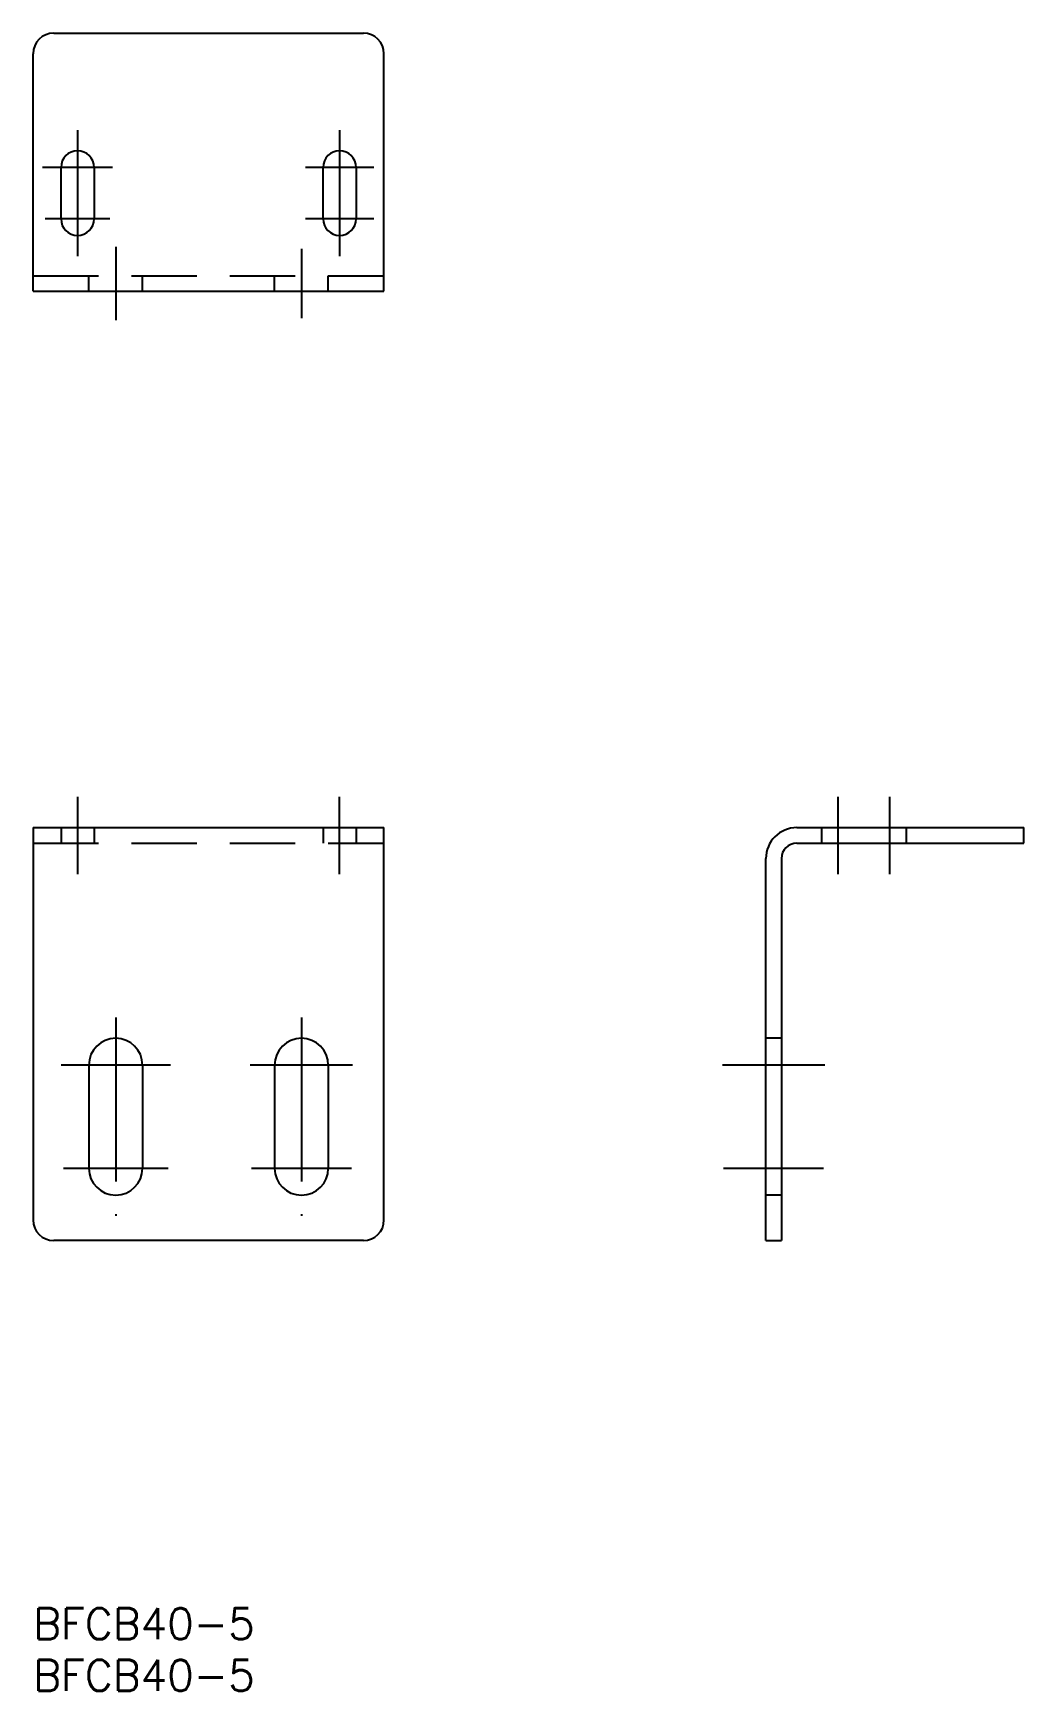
# Model space of a CAD drawing. Extents: x 0 to 96, y -8 to 153.
import ezdxf

# ---------------------------------------------------------------- set-up
doc = ezdxf.new("R2010")
doc.units = 0
doc.header["$LTSCALE"] = 0.5
doc.linetypes.add('CENTER', pattern=[50.8, 31.75, -6.35, 6.35, -6.35])
doc.linetypes.add('DASHED', pattern=[19.05, 12.7, -6.35])
doc.layers.get('0').update_dxf_attribs({"linetype": 'CONTINUOUS'})
doc.layers.add('CENTER', color=1, linetype='CENTER')
doc.styles.get("Standard").update_dxf_attribs({"font": 'txt.shx', "height": 3, "bigfont": 'bigfont.shx'})

# ---------------------------------------------------------------- blocks, each defined once
blk = doc.blocks.new('*U40')
at = {"color": 7, "linetype": 'CONTINUOUS'}
blk.add_text('BFCB40-5', height=3, dxfattribs=at).set_placement((0, -3))
blk = doc.blocks.new('*U41')
at = {"color": 7, "linetype": 'CONTINUOUS'}
blk.add_text('BFCB40-5', height=3, dxfattribs=at).set_placement((0, -8))

msp = doc.modelspace()

# ---------------------------------------------------------------- linework, layer by layer
at = {"color": 7, "linetype": 'CONTINUOUS'}
for p, q in [((2, 152.57), (32, 152.57)), ((0, 127.57), (0, 150.57)), ((34, 127.57), (34, 150.57)), ((2.7, 134.57), (2.7, 139.57)), ((5.9, 139.57), (5.9, 134.57)), ((28.1, 134.57), (28.1, 139.57)), ((31.3, 139.57), (31.3, 134.57)), ((0, 127.57), (34, 127.57)), ((0, 75.61), (34, 75.61)), ((0, 75.61), (0, 37.61)), ((34, 37.61), (34, 75.61)), ((74.01, 75.61), (96.01, 75.61)), ((96.01, 74.11), (96.01, 75.61)), ((74.01, 74.11), (96.01, 74.11)), ((71.01, 35.61), (71.01, 72.61)), ((72.51, 72.61), (72.51, 35.61)), ((5.4, 52.61), (5.4, 42.61)), ((10.6, 52.61), (10.6, 42.61)), ((23.4, 52.61), (23.4, 42.61)), ((28.6, 52.61), (28.6, 42.61)), ((32, 35.61), (2, 35.61)), ((71.01, 35.61), (72.51, 35.61))]:
    msp.add_line(p, q, dxfattribs=at)
at = {"color": 3, "linetype": 'DASHED'}
for p, q in [((0, 129.07), (34, 129.07)), ((5.4, 127.57), (5.4, 129.07)), ((10.6, 127.57), (10.6, 129.07)), ((23.4, 127.57), (23.4, 129.07)), ((28.6, 127.57), (28.6, 129.07)), ((2.7, 75.61), (2.7, 74.11)), ((5.9, 75.61), (5.9, 74.11)), ((28.1, 75.61), (28.1, 74.11)), ((31.3, 75.61), (31.3, 74.11)), ((76.41, 75.61), (76.41, 74.11)), ((84.61, 75.61), (84.61, 74.11)), ((0, 74.11), (34, 74.11)), ((72.51, 55.21), (71.01, 55.21)), ((72.51, 40.01), (71.01, 40.01))]:
    msp.add_line(p, q, dxfattribs=at)
at = {"color": 7, "linetype": 'CONTINUOUS'}
for centre, radius, start, end in [((2, 150.57), 2, 90, 180), ((32, 150.57), 2, 0, 90), ((4.3, 139.57), 1.6, 0, 180), ((29.7, 139.57), 1.6, 0, 180), ((4.3, 134.57), 1.6, 180, 0), ((29.7, 134.57), 1.6, 180, 0), ((74.01, 72.61), 3, 90, 180), ((74.01, 72.61), 1.5, 90, 180), ((8, 52.61), 2.6, 0, 180), ((26, 52.61), 2.6, 0, 180), ((8, 42.61), 2.6, 180, 0), ((26, 42.61), 2.6, 180, 0), ((2, 37.61), 2, 180, 270), ((32, 37.61), 2, 270, 0)]:
    msp.add_arc(centre, radius, start, end, dxfattribs=at)
at = {"layer": 'CENTER', "color": 1, "linetype": 'CENTER'}
for p, q in [((4.3, 143.17), (4.3, 130.97)), ((29.7, 143.17), (29.7, 130.97)), ((7.69, 139.57), (0.91, 139.57)), ((33, 139.57), (26.4, 139.57)), ((7.43, 134.57), (1.17, 134.57)), ((33, 134.57), (26.4, 134.57)), ((8, 131.88), (8, 124.76)), ((26, 131.67), (26, 124.96)), ((4.3, 78.61), (4.3, 71.11)), ((29.7, 71.11), (29.7, 78.61)), ((78.01, 71.11), (78.01, 78.61)), ((83.01, 71.11), (83.01, 78.61)), ((8, 57.21), (8, 38.01)), ((26, 57.21), (26, 38.01)), ((13.3, 52.61), (2.7, 52.61)), ((30.96, 52.61), (21.04, 52.61)), ((76.71, 52.61), (66.8, 52.61)), ((13.07, 42.61), (2.93, 42.61)), ((30.85, 42.61), (21.15, 42.61)), ((76.6, 42.61), (66.91, 42.61))]:
    msp.add_line(p, q, dxfattribs=at)

# ---------------------------------------------------------------- block references
at = {"color": 7, "linetype": 'CONTINUOUS'}
for name in ['*U40', '*U41']:
    msp.add_blockref(name, (0, 0), dxfattribs=at)

doc.saveas('drawing.dxf')
